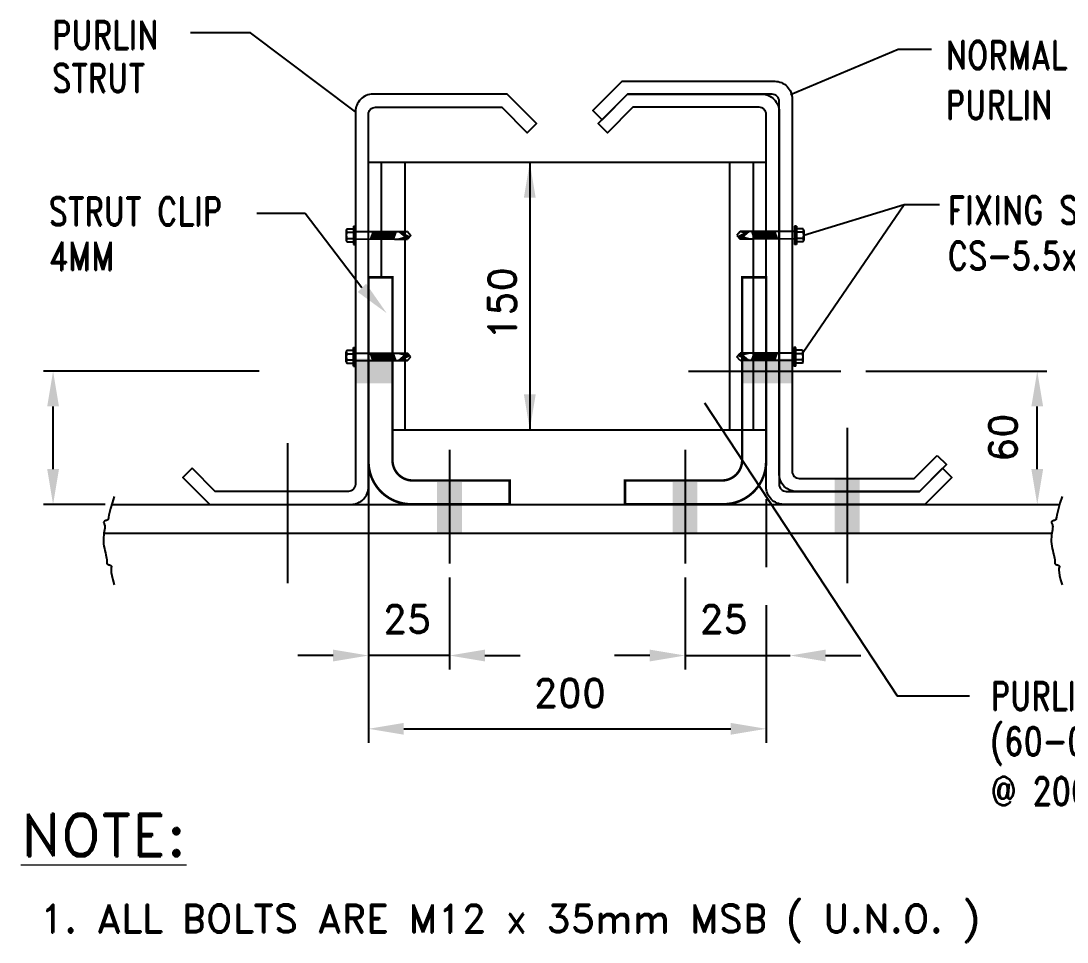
# Model space of a CAD drawing. Header units: inches. Extents: x 3340 to 8649, y 25316 to 28904.
# Drawn here: x 5247 to 5987, y 26857 to 27508 of the extents above; entities that cross this region are included whole.
import ezdxf
from ezdxf.enums import TextEntityAlignment as Align

# ---------------------------------------------------------------- set-up
doc = ezdxf.new("R2010")
doc.units = ezdxf.units.IN
doc.header["$MEASUREMENT"] = 0
doc.linetypes.add('HIDDEN', pattern=[0.375, 0.25, -0.125])
for name, color, linetype in [('DIM', 7, 'Continuous'), ('FRAMES', 2, 'Continuous'), ('MISCEL', 7, 'Continuous'), ('secondary', 7, 'Continuous')]:
    doc.layers.add(name, color=color, linetype=linetype)
doc.layers.add('TEXT', color=2, linetype='Continuous', lineweight=0)
doc.styles.add('ROMAND', font='ROMAND', dxfattribs={"height": 3})
doc.styles.get("Standard").update_dxf_attribs({"font": 'arial.ttf'})
doc.dimstyles.get("Standard").update_dxf_attribs({"dimtxt": 0.18, "dimasz": 0.18, "dimexe": 0.18, "dimexo": 0.0625, "dimgap": 0.09, "dimtad": 0, "dimtih": 1, "dimtoh": 1, "dimdec": 4, "dimzin": 0, "dimdsep": 46, "dimtxsty": 'Standard', "dimcen": 0.09, "dimadec": 0, "dimazin": 0, "dimtfac": 1, "dimtdec": 4, "dimtofl": 0, "dimtmove": 0, "dimatfit": 3, "dimfxl": 1, "dimtolj": 1, "dimtzin": 0, "dimarcsym": 0})

msp = doc.modelspace()

# ---------------------------------------------------------------- linework, layer by layer
at = {"linetype": 'Continuous'}
for p, q in [((5493.08, 27408.23), (5774.28, 27408.23)), ((5502.17, 27408.23), (5502.17, 27326.94)), ((5518.88, 27408.23), (5518.88, 27219.09)), ((5607.15, 27408.23), (5607.15, 27219.09)), ((5510.06, 27219.09), (5774.28, 27219.09))]:
    msp.add_line(p, q, dxfattribs=at)
at = {"linetype": 'HIDDEN'}
for p, q in [((5748.48, 27408.23), (5748.48, 27219.09)), ((5765.19, 27408.23), (5765.19, 27219.09))]:
    msp.add_line(p, q, dxfattribs=at)
at = {"color": 7}
for p, q in [((5415.68, 27260.57), (5263.29, 27260.57)), ((5844.72, 27260.57), (5972.76, 27260.57)), ((5270.07, 27191.32), (5270.07, 27235.57)), ((5965.98, 27191.32), (5965.98, 27235.57)), ((5306.96, 27166.32), (5263.29, 27166.32)), ((5929.09, 27166.32), (5972.76, 27166.32))]:
    msp.add_line(p, q, dxfattribs=at)
for points in [[(5265.9, 27235.57), (5274.24, 27235.57), (5270.07, 27260.57)], [(5970.15, 27235.57), (5961.81, 27235.57), (5965.98, 27260.57)], [(5265.9, 27191.32), (5274.24, 27191.32), (5270.07, 27166.32)], [(5970.15, 27191.32), (5961.81, 27191.32), (5965.98, 27166.32)]]:
    msp.add_solid(points, dxfattribs=at)
at = {"layer": 'DIM'}
for p, q in [((5448.29, 27371.97), (5414.23, 27371.97)), ((5488.48, 27319.43), (5448.29, 27371.97))]:
    msp.add_line(p, q, dxfattribs=at)
at = {"layer": 'DIM', "linetype": 'ByBlock'}
for p, q in [((5493.08, 27186.68), (5493.08, 27049.46)), ((5493.08, 27176.68), (5493.08, 26997.63)), ((5774.28, 27169.96), (5774.28, 27121.89)), ((5550.4, 27114.57), (5550.4, 27049.46)), ((5716.96, 27114.57), (5716.96, 27049.46)), ((5774.28, 27094.99), (5774.28, 26997.63)), ((5468.08, 27059.46), (5443.08, 27059.46)), ((5550.4, 27059.46), (5493.08, 27059.46)), ((5575.4, 27059.46), (5600.4, 27059.46)), ((5691.96, 27059.46), (5666.96, 27059.46)), ((5716.96, 27059.46), (5791.25, 27059.46)), ((5816.25, 27059.46), (5841.25, 27059.46)), ((5518.08, 27007.63), (5749.28, 27007.63))]:
    msp.add_line(p, q, dxfattribs=at)
for points in [[(5602.99, 27383.23), (5611.32, 27383.23), (5607.15, 27408.23)], [(5602.99, 27244.09), (5611.32, 27244.09), (5607.15, 27219.09)], [(5468.08, 27063.62), (5468.08, 27055.29), (5493.08, 27059.46)], [(5575.4, 27063.62), (5575.4, 27055.29), (5550.4, 27059.46)], [(5691.96, 27063.62), (5691.96, 27055.29), (5716.96, 27059.46)], [(5816.25, 27063.62), (5816.25, 27055.29), (5791.25, 27059.46)], [(5518.08, 27011.8), (5518.08, 27003.46), (5493.08, 27007.63)], [(5749.28, 27011.8), (5749.28, 27003.46), (5774.28, 27007.63)]]:
    msp.add_solid(points, dxfattribs=at)
at = {"layer": 'DIM'}
msp.add_solid([(5491.46, 27322.34), (5485.5, 27316.52), (5505.95, 27301.55)], dxfattribs=at)
at = {"layer": 'FRAMES'}
for points in [[(5313.34, 27171.95), (5311.75, 27167.13), (5310.64, 27163.41), (5309.92, 27160.64), (5309.5, 27158.66), (5309.28, 27157.33), (5309.18, 27156.5), (5309.11, 27156), (5308.97, 27155.69), (5308.71, 27155.45), (5308.33, 27155.23), (5307.88, 27155.04), (5307.39, 27154.85), (5306.91, 27154.68), (5306.47, 27154.5), (5306.1, 27154.31), (5305.86, 27154.11), (5305.76, 27153.87), (5305.79, 27153.6), (5305.9, 27153.28), (5306.07, 27152.89), (5306.26, 27152.42), (5306.44, 27151.85), (5306.57, 27151.18), (5306.62, 27150.38), (5306.57, 27149.46), (5306.44, 27148.41), (5306.25, 27147.25), (5306.04, 27145.99), (5305.84, 27144.63), (5305.68, 27143.19), (5305.6, 27141.68), (5305.62, 27140.1), (5305.76, 27138.48), (5306, 27136.84), (5306.32, 27135.2), (5306.68, 27133.61), (5307.06, 27132.08), (5307.41, 27130.66), (5307.71, 27129.37), (5307.94, 27128.24), (5308.06, 27127.29), (5308.1, 27126.51), (5308.09, 27125.88), (5308.06, 27125.37), (5308.04, 27124.98), (5308.07, 27124.67), (5308.16, 27124.42), (5308.36, 27124.21), (5308.69, 27124.02), (5309.11, 27123.85), (5309.58, 27123.68), (5310.07, 27123.5), (5310.53, 27123.31), (5310.92, 27123.11), (5311.21, 27122.87), (5311.36, 27122.59), (5311.33, 27122.25), (5311.22, 27121.76), (5311.09, 27121), (5311.03, 27119.86), (5311.14, 27118.24), (5311.51, 27116.02), (5312.21, 27113.09), (5313.34, 27109.35)], [(5983.6, 27171.95), (5982.02, 27167.13), (5980.91, 27163.41), (5980.19, 27160.64), (5979.76, 27158.66), (5979.54, 27157.33), (5979.44, 27156.5), (5979.37, 27156), (5979.24, 27155.69), (5978.97, 27155.45), (5978.6, 27155.23), (5978.14, 27155.04), (5977.66, 27154.85), (5977.17, 27154.68), (5976.73, 27154.5), (5976.37, 27154.31), (5976.12, 27154.11), (5976.02, 27153.87), (5976.05, 27153.6), (5976.16, 27153.28), (5976.33, 27152.89), (5976.52, 27152.42), (5976.7, 27151.85), (5976.83, 27151.18), (5976.89, 27150.38), (5976.83, 27149.46), (5976.7, 27148.41), (5976.51, 27147.25), (5976.3, 27145.99), (5976.1, 27144.63), (5975.95, 27143.19), (5975.86, 27141.68), (5975.88, 27140.1), (5976.02, 27138.48), (5976.27, 27136.84), (5976.59, 27135.2), (5976.95, 27133.61), (5977.32, 27132.08), (5977.67, 27130.66), (5977.98, 27129.37), (5978.2, 27128.24), (5978.32, 27127.29), (5978.36, 27126.51), (5978.35, 27125.88), (5978.32, 27125.37), (5978.3, 27124.98), (5978.33, 27124.67), (5978.43, 27124.42), (5978.63, 27124.21), (5978.95, 27124.02), (5979.37, 27123.85), (5979.84, 27123.68), (5980.33, 27123.5), (5980.79, 27123.31), (5981.19, 27123.11), (5981.48, 27122.87), (5981.62, 27122.59), (5981.6, 27122.25), (5981.48, 27121.76), (5981.35, 27121), (5981.29, 27119.86), (5981.41, 27118.24), (5981.77, 27116.02), (5982.47, 27113.09), (5983.6, 27109.35)], [(5311.56, 27166.32), (5981.83, 27166.32)], [(5306.19, 27145.9), (5976.19, 27145.9)]]:
    msp.add_lwpolyline(points, dxfattribs=at)
at = {"layer": 'MISCEL'}
for p, q in [((5477.37, 27360.11), (5477.37, 27353.15)), ((5477.79, 27358.84), (5482.42, 27358.84)), ((5477.83, 27361.23), (5482.42, 27361.23)), ((5482.42, 27363.13), (5482.42, 27350.13)), ((5482.42, 27363.13), (5483.88, 27363.13)), ((5483.88, 27363.13), (5483.88, 27350.13)), ((5483.88, 27359.22), (5512.4, 27359.2)), ((5496.39, 27359.21), (5494.41, 27353.99)), ((5496.36, 27358.84), (5494.65, 27354.35)), ((5496.67, 27359.21), (5494.68, 27353.99)), ((5496.63, 27358.84), (5494.92, 27354.35)), ((5496.95, 27359.21), (5494.96, 27353.99)), ((5496.91, 27358.84), (5495.2, 27354.35)), ((5497.23, 27359.21), (5495.24, 27353.99)), ((5497.19, 27358.84), (5495.48, 27354.35)), ((5497.51, 27359.21), (5495.52, 27353.99)), ((5497.47, 27358.84), (5495.76, 27354.35)), ((5497.79, 27359.21), (5495.8, 27353.99)), ((5497.75, 27358.84), (5496.04, 27354.35)), ((5498.07, 27359.21), (5496.08, 27353.99)), ((5498.03, 27358.84), (5496.32, 27354.35)), ((5498.34, 27359.21), (5496.36, 27353.99)), ((5498.31, 27358.84), (5496.6, 27354.35)), ((5498.62, 27359.21), (5496.63, 27353.99)), ((5498.58, 27358.84), (5496.87, 27354.35)), ((5498.9, 27359.21), (5496.91, 27353.99)), ((5498.86, 27358.84), (5497.15, 27354.35)), ((5499.18, 27359.21), (5497.19, 27353.99)), ((5499.14, 27358.84), (5497.43, 27354.35)), ((5499.46, 27359.21), (5497.47, 27353.99)), ((5499.42, 27358.84), (5497.71, 27354.35)), ((5499.74, 27359.21), (5497.75, 27353.99)), ((5499.7, 27358.84), (5497.99, 27354.35)), ((5500.02, 27359.21), (5498.03, 27353.99)), ((5500.25, 27359.21), (5498.26, 27353.99)), ((5499.97, 27358.84), (5498.26, 27354.35)), ((5500.21, 27358.84), (5498.5, 27354.35)), ((5500.53, 27359.21), (5498.54, 27353.99)), ((5500.49, 27358.84), (5498.78, 27354.35)), ((5500.81, 27359.21), (5498.82, 27353.99)), ((5500.77, 27358.84), (5499.06, 27354.35)), ((5501.09, 27359.21), (5499.1, 27353.99)), ((5501.05, 27358.84), (5499.34, 27354.35)), ((5501.36, 27359.21), (5499.38, 27353.99)), ((5501.32, 27358.84), (5499.62, 27354.35)), ((5501.64, 27359.21), (5499.65, 27353.99)), ((5501.6, 27358.84), (5499.89, 27354.35)), ((5501.92, 27359.21), (5499.93, 27353.99)), ((5501.88, 27358.84), (5500.17, 27354.35)), ((5502.2, 27359.21), (5500.21, 27353.99)), ((5502.16, 27358.84), (5500.45, 27354.35)), ((5502.48, 27359.21), (5500.49, 27353.99)), ((5502.44, 27358.84), (5500.73, 27354.35)), ((5502.76, 27359.21), (5500.77, 27353.99)), ((5502.73, 27358.84), (5501.02, 27354.35)), ((5503.05, 27359.21), (5501.06, 27353.99)), ((5503.01, 27358.84), (5501.3, 27354.35)), ((5503.33, 27359.21), (5501.34, 27353.99)), ((5503.29, 27358.84), (5501.58, 27354.35)), ((5503.61, 27359.21), (5501.62, 27353.99)), ((5503.57, 27358.84), (5501.86, 27354.35)), ((5503.88, 27359.21), (5501.9, 27353.99)), ((5503.85, 27358.84), (5502.14, 27354.35)), ((5504.16, 27359.21), (5502.17, 27353.99)), ((5504.12, 27358.84), (5502.41, 27354.35)), ((5504.44, 27359.21), (5502.45, 27353.99)), ((5504.4, 27358.84), (5502.69, 27354.35)), ((5504.72, 27359.21), (5502.73, 27353.99)), ((5504.68, 27358.84), (5502.97, 27354.35)), ((5505, 27359.21), (5503.01, 27353.99)), ((5504.96, 27358.84), (5503.25, 27354.35)), ((5505.28, 27359.21), (5503.29, 27353.99)), ((5505.24, 27358.84), (5503.53, 27354.35)), ((5505.56, 27359.21), (5503.57, 27353.99)), ((5505.52, 27358.84), (5503.81, 27354.35)), ((5505.83, 27359.21), (5503.85, 27353.99)), ((5505.79, 27358.84), (5504.09, 27354.35)), ((5506.11, 27359.21), (5504.12, 27353.99)), ((5506.07, 27358.84), (5504.36, 27354.35)), ((5506.39, 27359.21), (5504.4, 27353.99)), ((5506.35, 27358.84), (5504.64, 27354.35)), ((5506.67, 27359.21), (5504.68, 27353.99)), ((5506.63, 27358.84), (5504.92, 27354.35)), ((5506.95, 27359.21), (5504.96, 27353.99)), ((5506.91, 27358.84), (5505.2, 27354.35)), ((5507.23, 27359.21), (5505.24, 27353.99)), ((5507.19, 27358.84), (5505.48, 27354.35)), ((5507.51, 27359.21), (5505.52, 27353.99)), ((5507.47, 27358.84), (5505.76, 27354.35)), ((5507.78, 27359.21), (5505.8, 27353.99)), ((5507.74, 27358.84), (5506.04, 27354.35)), ((5508.06, 27359.21), (5506.07, 27353.99)), ((5508.02, 27358.84), (5506.31, 27354.35)), ((5508.34, 27359.21), (5506.35, 27353.99)), ((5508.3, 27358.84), (5506.59, 27354.35)), ((5508.62, 27359.21), (5506.63, 27353.99)), ((5508.58, 27358.84), (5506.87, 27354.35)), ((5508.9, 27359.21), (5506.91, 27353.99)), ((5508.86, 27358.84), (5507.15, 27354.35)), ((5509.18, 27359.21), (5507.19, 27353.99)), ((5509.14, 27358.84), (5507.43, 27354.35)), ((5509.46, 27359.21), (5507.47, 27353.99)), ((5509.42, 27358.84), (5507.71, 27354.35)), ((5509.73, 27359.21), (5507.75, 27353.99)), ((5509.69, 27358.84), (5507.99, 27354.35)), ((5510.01, 27359.21), (5508.02, 27353.99)), ((5509.97, 27358.84), (5508.26, 27354.35)), ((5510.29, 27359.21), (5508.3, 27353.99)), ((5510.25, 27358.84), (5508.54, 27354.35)), ((5510.57, 27359.21), (5508.58, 27353.99)), ((5510.53, 27358.84), (5508.82, 27354.35)), ((5510.85, 27359.21), (5508.86, 27353.99)), ((5510.81, 27358.84), (5509.1, 27354.35)), ((5511.13, 27359.21), (5509.14, 27353.99)), ((5511.09, 27358.84), (5509.38, 27354.35)), ((5511.41, 27359.21), (5509.42, 27353.99)), ((5511.37, 27358.84), (5509.66, 27354.35)), ((5511.68, 27359.21), (5509.7, 27353.99)), ((5511.64, 27358.84), (5509.94, 27354.35)), ((5511.96, 27359.21), (5509.97, 27353.99)), ((5511.92, 27358.84), (5510.21, 27354.35)), ((5512.24, 27359.21), (5510.25, 27353.99)), ((5512.2, 27358.84), (5510.49, 27354.35)), ((5512.52, 27359.21), (5510.53, 27353.99)), ((5512.4, 27359.2), (5520.65, 27359.2)), ((5514.64, 27359.2), (5522.06, 27355.62)), ((5514.64, 27359.2), (5520.65, 27354.04)), ((5514.64, 27359.2), (5521.37, 27354.94)), ((5515.86, 27358.16), (5515.83, 27358.15)), ((5520.65, 27359.2), (5516.51, 27358.3)), ((5522.93, 27356.59), (5520.6, 27353.99)), ((5520.65, 27359.2), (5522.93, 27356.59)), ((5755.93, 27359.2), (5753.65, 27356.59)), ((5753.65, 27356.59), (5755.98, 27353.99)), ((5761.94, 27359.2), (5754.52, 27355.62)), ((5761.94, 27359.2), (5755.21, 27354.94)), ((5761.94, 27359.2), (5755.93, 27354.04)), ((5764.18, 27359.2), (5755.93, 27359.2)), ((5755.93, 27359.2), (5760.07, 27358.3)), ((5760.72, 27358.16), (5760.75, 27358.15)), ((5764.06, 27359.21), (5766.05, 27353.99)), ((5794.36, 27359.22), (5764.18, 27359.2)), ((5764.34, 27359.21), (5766.33, 27353.99)), ((5764.38, 27358.84), (5766.09, 27354.35)), ((5764.62, 27359.21), (5766.61, 27353.99)), ((5764.66, 27358.84), (5766.37, 27354.35)), ((5764.9, 27359.21), (5766.88, 27353.99)), ((5764.94, 27358.84), (5766.64, 27354.35)), ((5765.17, 27359.21), (5767.16, 27353.99)), ((5765.21, 27358.84), (5766.92, 27354.35)), ((5765.45, 27359.21), (5767.44, 27353.99)), ((5765.49, 27358.84), (5767.2, 27354.35)), ((5765.73, 27359.21), (5767.72, 27353.99)), ((5765.77, 27358.84), (5767.48, 27354.35)), ((5766.01, 27359.21), (5768, 27353.99)), ((5766.05, 27358.84), (5767.76, 27354.35)), ((5766.29, 27359.21), (5768.28, 27353.99)), ((5766.33, 27358.84), (5768.04, 27354.35)), ((5766.57, 27359.21), (5768.56, 27353.99)), ((5766.61, 27358.84), (5768.32, 27354.35)), ((5766.85, 27359.21), (5768.83, 27353.99)), ((5766.89, 27358.84), (5768.59, 27354.35)), ((5767.12, 27359.21), (5769.11, 27353.99)), ((5767.16, 27358.84), (5768.87, 27354.35)), ((5767.4, 27359.21), (5769.39, 27353.99)), ((5767.44, 27358.84), (5769.15, 27354.35)), ((5767.68, 27359.21), (5769.67, 27353.99)), ((5767.72, 27358.84), (5769.43, 27354.35)), ((5767.96, 27359.21), (5769.95, 27353.99)), ((5768, 27358.84), (5769.71, 27354.35)), ((5768.24, 27359.21), (5770.23, 27353.99)), ((5768.28, 27358.84), (5769.99, 27354.35)), ((5768.52, 27359.21), (5770.51, 27353.99)), ((5768.56, 27358.84), (5770.27, 27354.35)), ((5768.8, 27359.21), (5770.78, 27353.99)), ((5768.84, 27358.84), (5770.54, 27354.35)), ((5769.07, 27359.21), (5771.06, 27353.99)), ((5769.11, 27358.84), (5770.82, 27354.35)), ((5769.35, 27359.21), (5771.34, 27353.99)), ((5769.39, 27358.84), (5771.1, 27354.35)), ((5769.63, 27359.21), (5771.62, 27353.99)), ((5769.67, 27358.84), (5771.38, 27354.35)), ((5769.91, 27359.21), (5771.9, 27353.99)), ((5769.95, 27358.84), (5771.66, 27354.35)), ((5770.19, 27359.21), (5772.18, 27353.99)), ((5770.23, 27358.84), (5771.94, 27354.35)), ((5770.47, 27359.21), (5772.46, 27353.99)), ((5770.51, 27358.84), (5772.22, 27354.35)), ((5770.75, 27359.21), (5772.73, 27353.99)), ((5770.79, 27358.84), (5772.49, 27354.35)), ((5771.02, 27359.21), (5773.01, 27353.99)), ((5771.06, 27358.84), (5772.77, 27354.35)), ((5771.3, 27359.21), (5773.29, 27353.99)), ((5771.34, 27358.84), (5773.05, 27354.35)), ((5771.58, 27359.21), (5773.57, 27353.99)), ((5771.62, 27358.84), (5773.33, 27354.35)), ((5771.86, 27359.21), (5773.85, 27353.99)), ((5771.9, 27358.84), (5773.61, 27354.35)), ((5772.14, 27359.21), (5774.13, 27353.99)), ((5772.18, 27358.84), (5773.89, 27354.35)), ((5772.42, 27359.21), (5774.41, 27353.99)), ((5772.46, 27358.84), (5774.17, 27354.35)), ((5772.7, 27359.21), (5774.68, 27353.99)), ((5772.74, 27358.84), (5774.44, 27354.35)), ((5772.97, 27359.21), (5774.96, 27353.99)), ((5773.01, 27358.84), (5774.72, 27354.35)), ((5773.25, 27359.21), (5775.24, 27353.99)), ((5773.29, 27358.84), (5775, 27354.35)), ((5773.53, 27359.21), (5775.52, 27353.99)), ((5773.57, 27358.84), (5775.28, 27354.35)), ((5773.82, 27359.21), (5775.81, 27353.99)), ((5773.85, 27358.84), (5775.56, 27354.35)), ((5774.1, 27359.21), (5776.09, 27353.99)), ((5774.14, 27358.84), (5775.85, 27354.35)), ((5774.38, 27359.21), (5776.37, 27353.99)), ((5774.42, 27358.84), (5776.13, 27354.35)), ((5774.66, 27359.21), (5776.65, 27353.99)), ((5774.7, 27358.84), (5776.41, 27354.35)), ((5774.94, 27359.21), (5776.93, 27353.99)), ((5774.98, 27358.84), (5776.69, 27354.35)), ((5775.22, 27359.21), (5777.2, 27353.99)), ((5775.26, 27358.84), (5776.96, 27354.35)), ((5775.49, 27359.21), (5777.48, 27353.99)), ((5775.53, 27358.84), (5777.24, 27354.35)), ((5775.77, 27359.21), (5777.76, 27353.99)), ((5775.81, 27358.84), (5777.52, 27354.35)), ((5776.05, 27359.21), (5778.04, 27353.99)), ((5776.09, 27358.84), (5777.8, 27354.35)), ((5776.33, 27359.21), (5778.32, 27353.99)), ((5776.37, 27358.84), (5778.08, 27354.35)), ((5776.56, 27359.21), (5778.55, 27353.99)), ((5776.61, 27358.84), (5778.32, 27354.35)), ((5776.84, 27359.21), (5778.83, 27353.99)), ((5776.88, 27358.84), (5778.59, 27354.35)), ((5777.12, 27359.21), (5779.11, 27353.99)), ((5777.16, 27358.84), (5778.87, 27354.35)), ((5777.4, 27359.21), (5779.39, 27353.99)), ((5777.44, 27358.84), (5779.15, 27354.35)), ((5777.68, 27359.21), (5779.67, 27353.99)), ((5777.72, 27358.84), (5779.43, 27354.35)), ((5777.96, 27359.21), (5779.95, 27353.99)), ((5778, 27358.84), (5779.71, 27354.35)), ((5778.24, 27359.21), (5780.22, 27353.99)), ((5778.27, 27358.84), (5779.98, 27354.35)), ((5778.51, 27359.21), (5780.5, 27353.99)), ((5778.55, 27358.84), (5780.26, 27354.35)), ((5778.79, 27359.21), (5780.78, 27353.99)), ((5778.83, 27358.84), (5780.54, 27354.35)), ((5779.07, 27359.21), (5781.06, 27353.99)), ((5779.11, 27358.84), (5780.82, 27354.35)), ((5779.35, 27359.21), (5781.34, 27353.99)), ((5779.39, 27358.84), (5781.1, 27354.35)), ((5779.63, 27359.21), (5781.62, 27353.99)), ((5779.67, 27358.84), (5781.38, 27354.35)), ((5779.91, 27359.21), (5781.9, 27353.99)), ((5779.95, 27358.84), (5781.66, 27354.35)), ((5780.19, 27359.21), (5782.17, 27353.99)), ((5780.22, 27358.84), (5781.93, 27354.35)), ((5794.36, 27363.13), (5794.36, 27350.13)), ((5795.82, 27363.13), (5794.36, 27363.13)), ((5795.82, 27363.13), (5795.82, 27350.13)), ((5800.41, 27361.23), (5795.82, 27361.23)), ((5800.44, 27358.84), (5795.82, 27358.84)), ((5800.86, 27360.11), (5800.86, 27353.15)), ((5477.79, 27354.42), (5482.42, 27354.42)), ((5477.83, 27352.03), (5482.42, 27352.03)), ((5482.42, 27350.13), (5483.88, 27350.13)), ((5483.88, 27354.01), (5511.5, 27353.99)), ((5511.5, 27353.99), (5520.6, 27353.99)), ((5513.74, 27353.99), (5519.3, 27355.2)), ((5517.97, 27353.99), (5518.8, 27353.99)), ((5765.08, 27353.99), (5755.98, 27353.99)), ((5762.84, 27353.99), (5757.28, 27355.2)), ((5758.61, 27353.99), (5757.78, 27353.99)), ((5794.36, 27354.01), (5765.08, 27353.99)), ((5795.82, 27350.13), (5794.36, 27350.13)), ((5800.44, 27354.42), (5795.82, 27354.42)), ((5800.41, 27352.03), (5795.82, 27352.03)), ((5477.83, 27275.28), (5482.42, 27275.28)), ((5482.42, 27264.18), (5482.42, 27277.19)), ((5482.42, 27277.19), (5483.88, 27277.19)), ((5483.88, 27264.18), (5483.88, 27277.19)), ((5793.88, 27264.18), (5793.88, 27277.19)), ((5795.34, 27277.19), (5793.88, 27277.19)), ((5795.34, 27264.18), (5795.34, 27277.19)), ((5799.93, 27275.28), (5795.34, 27275.28)), ((5477.37, 27267.21), (5477.37, 27274.16)), ((5477.79, 27272.89), (5482.42, 27272.89)), ((5477.79, 27268.48), (5482.42, 27268.48)), ((5483.88, 27273.31), (5511.5, 27273.33)), ((5483.88, 27268.09), (5512.4, 27268.11)), ((5496.39, 27268.1), (5494.41, 27273.33)), ((5496.36, 27268.48), (5494.65, 27272.97)), ((5496.67, 27268.1), (5494.68, 27273.33)), ((5496.63, 27268.48), (5494.92, 27272.97)), ((5496.95, 27268.1), (5494.96, 27273.33)), ((5496.91, 27268.48), (5495.2, 27272.97)), ((5497.23, 27268.1), (5495.24, 27273.33)), ((5497.19, 27268.48), (5495.48, 27272.97)), ((5497.51, 27268.1), (5495.52, 27273.33)), ((5497.47, 27268.48), (5495.76, 27272.97)), ((5497.79, 27268.1), (5495.8, 27273.33)), ((5497.75, 27268.48), (5496.04, 27272.97)), ((5498.07, 27268.1), (5496.08, 27273.33)), ((5498.03, 27268.48), (5496.32, 27272.97)), ((5498.34, 27268.1), (5496.36, 27273.33)), ((5498.31, 27268.48), (5496.6, 27272.97)), ((5498.62, 27268.1), (5496.63, 27273.33)), ((5498.58, 27268.48), (5496.87, 27272.97)), ((5498.9, 27268.1), (5496.91, 27273.33)), ((5498.86, 27268.48), (5497.15, 27272.97)), ((5499.18, 27268.1), (5497.19, 27273.33)), ((5499.14, 27268.48), (5497.43, 27272.97)), ((5499.46, 27268.1), (5497.47, 27273.33)), ((5499.42, 27268.48), (5497.71, 27272.97)), ((5499.74, 27268.1), (5497.75, 27273.33)), ((5499.7, 27268.48), (5497.99, 27272.97)), ((5500.02, 27268.1), (5498.03, 27273.33)), ((5500.25, 27268.1), (5498.26, 27273.33)), ((5499.97, 27268.48), (5498.26, 27272.97)), ((5500.21, 27268.48), (5498.5, 27272.97)), ((5500.53, 27268.1), (5498.54, 27273.33)), ((5500.49, 27268.48), (5498.78, 27272.97)), ((5500.81, 27268.1), (5498.82, 27273.33)), ((5500.77, 27268.48), (5499.06, 27272.97)), ((5501.09, 27268.1), (5499.1, 27273.33)), ((5501.05, 27268.48), (5499.34, 27272.97)), ((5501.36, 27268.1), (5499.38, 27273.33)), ((5501.32, 27268.48), (5499.62, 27272.97)), ((5501.64, 27268.1), (5499.65, 27273.33)), ((5501.6, 27268.48), (5499.89, 27272.97)), ((5501.92, 27268.1), (5499.93, 27273.33)), ((5501.88, 27268.48), (5500.17, 27272.97)), ((5502.2, 27268.1), (5500.21, 27273.33)), ((5502.16, 27268.48), (5500.45, 27272.97)), ((5502.48, 27268.1), (5500.49, 27273.33)), ((5502.44, 27268.48), (5500.73, 27272.97)), ((5502.76, 27268.1), (5500.77, 27273.33)), ((5502.73, 27268.48), (5501.02, 27272.97)), ((5503.05, 27268.1), (5501.06, 27273.33)), ((5503.01, 27268.48), (5501.3, 27272.97)), ((5503.33, 27268.1), (5501.34, 27273.33)), ((5503.29, 27268.48), (5501.58, 27272.97)), ((5503.61, 27268.1), (5501.62, 27273.33)), ((5503.57, 27268.48), (5501.86, 27272.97)), ((5503.88, 27268.1), (5501.9, 27273.33)), ((5503.85, 27268.48), (5502.14, 27272.97)), ((5504.16, 27268.1), (5502.17, 27273.33)), ((5504.12, 27268.48), (5502.41, 27272.97)), ((5504.44, 27268.1), (5502.45, 27273.33)), ((5504.4, 27268.48), (5502.69, 27272.97)), ((5504.72, 27268.1), (5502.73, 27273.33)), ((5504.68, 27268.48), (5502.97, 27272.97)), ((5505, 27268.1), (5503.01, 27273.33)), ((5504.96, 27268.48), (5503.25, 27272.97)), ((5505.28, 27268.1), (5503.29, 27273.33)), ((5505.24, 27268.48), (5503.53, 27272.97)), ((5505.56, 27268.1), (5503.57, 27273.33)), ((5505.52, 27268.48), (5503.81, 27272.97)), ((5505.83, 27268.1), (5503.85, 27273.33)), ((5505.79, 27268.48), (5504.09, 27272.97)), ((5506.11, 27268.1), (5504.12, 27273.33)), ((5506.07, 27268.48), (5504.36, 27272.97)), ((5506.39, 27268.1), (5504.4, 27273.33)), ((5506.35, 27268.48), (5504.64, 27272.97)), ((5506.67, 27268.1), (5504.68, 27273.33)), ((5506.63, 27268.48), (5504.92, 27272.97)), ((5506.95, 27268.1), (5504.96, 27273.33)), ((5506.91, 27268.48), (5505.2, 27272.97)), ((5507.23, 27268.1), (5505.24, 27273.33)), ((5507.19, 27268.48), (5505.48, 27272.97)), ((5507.51, 27268.1), (5505.52, 27273.33)), ((5507.47, 27268.48), (5505.76, 27272.97)), ((5507.78, 27268.1), (5505.8, 27273.33)), ((5507.74, 27268.48), (5506.04, 27272.97)), ((5508.06, 27268.1), (5506.07, 27273.33)), ((5508.02, 27268.48), (5506.31, 27272.97)), ((5508.34, 27268.1), (5506.35, 27273.33)), ((5508.3, 27268.48), (5506.59, 27272.97)), ((5508.62, 27268.1), (5506.63, 27273.33)), ((5508.58, 27268.48), (5506.87, 27272.97)), ((5508.9, 27268.1), (5506.91, 27273.33)), ((5508.86, 27268.48), (5507.15, 27272.97)), ((5509.18, 27268.1), (5507.19, 27273.33)), ((5509.14, 27268.48), (5507.43, 27272.97)), ((5509.46, 27268.1), (5507.47, 27273.33)), ((5509.42, 27268.48), (5507.71, 27272.97)), ((5509.73, 27268.1), (5507.75, 27273.33)), ((5509.69, 27268.48), (5507.99, 27272.97)), ((5510.01, 27268.1), (5508.02, 27273.33)), ((5509.97, 27268.48), (5508.26, 27272.97)), ((5510.29, 27268.1), (5508.3, 27273.33)), ((5510.25, 27268.48), (5508.54, 27272.97)), ((5510.57, 27268.1), (5508.58, 27273.33)), ((5510.53, 27268.48), (5508.82, 27272.97)), ((5510.85, 27268.1), (5508.86, 27273.33)), ((5510.81, 27268.48), (5509.1, 27272.97)), ((5511.13, 27268.1), (5509.14, 27273.33)), ((5511.09, 27268.48), (5509.38, 27272.97)), ((5511.41, 27268.1), (5509.42, 27273.33)), ((5511.37, 27268.48), (5509.66, 27272.97)), ((5511.68, 27268.1), (5509.7, 27273.33)), ((5511.64, 27268.48), (5509.94, 27272.97)), ((5511.96, 27268.1), (5509.97, 27273.33)), ((5511.92, 27268.48), (5510.21, 27272.97)), ((5512.24, 27268.1), (5510.25, 27273.33)), ((5512.2, 27268.48), (5510.49, 27272.97)), ((5512.52, 27268.1), (5510.53, 27273.33)), ((5511.5, 27273.33), (5520.6, 27273.33)), ((5512.4, 27268.11), (5520.65, 27268.11)), ((5513.74, 27273.33), (5519.3, 27272.11)), ((5514.64, 27268.11), (5520.65, 27273.27)), ((5514.64, 27268.11), (5521.37, 27272.37)), ((5514.64, 27268.11), (5522.06, 27271.7)), ((5515.86, 27269.16), (5515.83, 27269.17)), ((5520.65, 27268.11), (5516.51, 27269.02)), ((5517.97, 27273.33), (5518.8, 27273.33)), ((5522.93, 27270.73), (5520.6, 27273.33)), ((5520.65, 27268.11), (5522.93, 27270.73)), ((5753.65, 27270.73), (5755.98, 27273.33)), ((5755.93, 27268.11), (5753.65, 27270.73)), ((5761.94, 27268.11), (5754.52, 27271.7)), ((5761.94, 27268.11), (5755.21, 27272.37)), ((5761.94, 27268.11), (5755.93, 27273.27)), ((5755.93, 27268.11), (5760.07, 27269.02)), ((5764.18, 27268.11), (5755.93, 27268.11)), ((5765.08, 27273.33), (5755.98, 27273.33)), ((5762.84, 27273.33), (5757.28, 27272.11)), ((5758.61, 27273.33), (5757.78, 27273.33)), ((5760.72, 27269.16), (5760.75, 27269.17)), ((5764.06, 27268.1), (5766.05, 27273.33)), ((5793.88, 27268.09), (5764.18, 27268.11)), ((5764.34, 27268.1), (5766.33, 27273.33)), ((5764.38, 27268.48), (5766.09, 27272.97)), ((5764.62, 27268.1), (5766.61, 27273.33)), ((5764.66, 27268.48), (5766.37, 27272.97)), ((5764.9, 27268.1), (5766.88, 27273.33)), ((5764.94, 27268.48), (5766.64, 27272.97)), ((5793.88, 27273.31), (5765.08, 27273.33)), ((5765.17, 27268.1), (5767.16, 27273.33)), ((5765.21, 27268.48), (5766.92, 27272.97)), ((5765.45, 27268.1), (5767.44, 27273.33)), ((5765.49, 27268.48), (5767.2, 27272.97)), ((5765.73, 27268.1), (5767.72, 27273.33)), ((5765.77, 27268.48), (5767.48, 27272.97)), ((5766.01, 27268.1), (5768, 27273.33)), ((5766.05, 27268.48), (5767.76, 27272.97)), ((5766.29, 27268.1), (5768.28, 27273.33)), ((5766.33, 27268.48), (5768.04, 27272.97)), ((5766.57, 27268.1), (5768.56, 27273.33)), ((5766.61, 27268.48), (5768.32, 27272.97)), ((5766.85, 27268.1), (5768.83, 27273.33)), ((5766.89, 27268.48), (5768.59, 27272.97)), ((5767.12, 27268.1), (5769.11, 27273.33)), ((5767.16, 27268.48), (5768.87, 27272.97)), ((5767.4, 27268.1), (5769.39, 27273.33)), ((5767.44, 27268.48), (5769.15, 27272.97)), ((5767.68, 27268.1), (5769.67, 27273.33)), ((5767.72, 27268.48), (5769.43, 27272.97)), ((5767.96, 27268.1), (5769.95, 27273.33)), ((5768, 27268.48), (5769.71, 27272.97)), ((5768.24, 27268.1), (5770.23, 27273.33)), ((5768.28, 27268.48), (5769.99, 27272.97)), ((5768.52, 27268.1), (5770.51, 27273.33)), ((5768.56, 27268.48), (5770.27, 27272.97)), ((5768.8, 27268.1), (5770.78, 27273.33)), ((5768.84, 27268.48), (5770.54, 27272.97)), ((5769.07, 27268.1), (5771.06, 27273.33)), ((5769.11, 27268.48), (5770.82, 27272.97)), ((5769.35, 27268.1), (5771.34, 27273.33)), ((5769.39, 27268.48), (5771.1, 27272.97)), ((5769.63, 27268.1), (5771.62, 27273.33)), ((5769.67, 27268.48), (5771.38, 27272.97)), ((5769.91, 27268.1), (5771.9, 27273.33)), ((5769.95, 27268.48), (5771.66, 27272.97)), ((5770.19, 27268.1), (5772.18, 27273.33)), ((5770.23, 27268.48), (5771.94, 27272.97)), ((5770.47, 27268.1), (5772.46, 27273.33)), ((5770.51, 27268.48), (5772.22, 27272.97)), ((5770.75, 27268.1), (5772.73, 27273.33)), ((5770.79, 27268.48), (5772.49, 27272.97)), ((5771.02, 27268.1), (5773.01, 27273.33)), ((5771.06, 27268.48), (5772.77, 27272.97)), ((5771.3, 27268.1), (5773.29, 27273.33)), ((5771.34, 27268.48), (5773.05, 27272.97)), ((5771.58, 27268.1), (5773.57, 27273.33)), ((5771.62, 27268.48), (5773.33, 27272.97)), ((5771.86, 27268.1), (5773.85, 27273.33)), ((5771.9, 27268.48), (5773.61, 27272.97)), ((5772.14, 27268.1), (5774.13, 27273.33)), ((5772.18, 27268.48), (5773.89, 27272.97)), ((5772.42, 27268.1), (5774.41, 27273.33)), ((5772.46, 27268.48), (5774.17, 27272.97)), ((5772.7, 27268.1), (5774.68, 27273.33)), ((5772.74, 27268.48), (5774.44, 27272.97)), ((5772.97, 27268.1), (5774.96, 27273.33)), ((5773.01, 27268.48), (5774.72, 27272.97)), ((5773.25, 27268.1), (5775.24, 27273.33)), ((5773.29, 27268.48), (5775, 27272.97)), ((5773.53, 27268.1), (5775.52, 27273.33)), ((5773.57, 27268.48), (5775.28, 27272.97)), ((5773.82, 27268.1), (5775.81, 27273.33)), ((5773.85, 27268.48), (5775.56, 27272.97)), ((5774.1, 27268.1), (5776.09, 27273.33)), ((5774.14, 27268.48), (5775.85, 27272.97)), ((5774.38, 27268.1), (5776.37, 27273.33)), ((5774.42, 27268.48), (5776.13, 27272.97)), ((5774.66, 27268.1), (5776.65, 27273.33)), ((5774.7, 27268.48), (5776.41, 27272.97)), ((5774.94, 27268.1), (5776.93, 27273.33)), ((5774.98, 27268.48), (5776.69, 27272.97)), ((5775.22, 27268.1), (5777.2, 27273.33)), ((5775.26, 27268.48), (5776.96, 27272.97)), ((5775.49, 27268.1), (5777.48, 27273.33)), ((5775.53, 27268.48), (5777.24, 27272.97)), ((5775.77, 27268.1), (5777.76, 27273.33)), ((5775.81, 27268.48), (5777.52, 27272.97)), ((5776.05, 27268.1), (5778.04, 27273.33)), ((5776.09, 27268.48), (5777.8, 27272.97)), ((5776.33, 27268.1), (5778.32, 27273.33)), ((5776.37, 27268.48), (5778.08, 27272.97)), ((5776.56, 27268.1), (5778.55, 27273.33)), ((5776.61, 27268.48), (5778.32, 27272.97)), ((5776.84, 27268.1), (5778.83, 27273.33)), ((5776.88, 27268.48), (5778.59, 27272.97)), ((5777.12, 27268.1), (5779.11, 27273.33)), ((5777.16, 27268.48), (5778.87, 27272.97)), ((5777.4, 27268.1), (5779.39, 27273.33)), ((5777.44, 27268.48), (5779.15, 27272.97)), ((5777.68, 27268.1), (5779.67, 27273.33)), ((5777.72, 27268.48), (5779.43, 27272.97)), ((5777.96, 27268.1), (5779.95, 27273.33)), ((5778, 27268.48), (5779.71, 27272.97)), ((5778.24, 27268.1), (5780.22, 27273.33)), ((5778.27, 27268.48), (5779.98, 27272.97)), ((5778.51, 27268.1), (5780.5, 27273.33)), ((5778.55, 27268.48), (5780.26, 27272.97)), ((5778.79, 27268.1), (5780.78, 27273.33)), ((5778.83, 27268.48), (5780.54, 27272.97)), ((5779.07, 27268.1), (5781.06, 27273.33)), ((5779.11, 27268.48), (5780.82, 27272.97)), ((5779.35, 27268.1), (5781.34, 27273.33)), ((5779.39, 27268.48), (5781.1, 27272.97)), ((5779.63, 27268.1), (5781.62, 27273.33)), ((5779.67, 27268.48), (5781.38, 27272.97)), ((5779.91, 27268.1), (5781.9, 27273.33)), ((5779.95, 27268.48), (5781.66, 27272.97)), ((5780.19, 27268.1), (5782.17, 27273.33)), ((5780.22, 27268.48), (5781.93, 27272.97)), ((5799.97, 27272.89), (5795.34, 27272.89)), ((5799.97, 27268.48), (5795.34, 27268.48)), ((5800.39, 27267.21), (5800.39, 27274.16)), ((5477.83, 27266.09), (5482.42, 27266.09)), ((5482.42, 27264.18), (5483.88, 27264.18)), ((5719.43, 27260.57), (5827.08, 27260.57)), ((5795.34, 27264.18), (5793.88, 27264.18)), ((5799.93, 27266.09), (5795.34, 27266.09)), ((5831.59, 27220.42), (5831.59, 27110.66)), ((5435.77, 27209.53), (5435.77, 27110.56)), ((5550.4, 27205), (5550.4, 27124.57)), ((5716.96, 27205), (5716.96, 27124.57))]:
    msp.add_line(p, q, dxfattribs=at)
for points in [[(5483.88, 27359.22), (5483.88, 27354.01)], [(5794.36, 27359.22), (5794.36, 27354.01)], [(5483.88, 27268.09), (5483.88, 27273.31)], [(5793.88, 27268.09), (5793.88, 27273.31)]]:
    msp.add_lwpolyline(points, dxfattribs=at)
at = {"layer": 'MISCEL', "linetype": 'Continuous', "const_width": 1.76}
for points in [[(5493.08, 27326.94), (5510.06, 27326.94), (5510.06, 27197.51, 0.414214), (5524.35, 27183.22), (5592.91, 27183.22), (5592.91, 27166.44), (5523.33, 27166.44, -0.414214), (5493.08, 27196.68)], [(5774.28, 27326.94), (5757.3, 27326.94), (5757.3, 27197.51, -0.414214), (5743.02, 27183.22), (5674.45, 27183.22), (5674.45, 27166.44), (5744.03, 27166.44, 0.414214), (5774.28, 27196.68)]]:
    msp.add_lwpolyline(points, format="xyb", close=True, dxfattribs=at)
at = {"layer": 'MISCEL'}
for centre, radius, start, end in [((5479.22, 27360.02), 1.85, 137.03173, 219.62879), ((5483.58, 27356.63), 6.19, 159.10215, 200.89785), ((5799.01, 27360.02), 1.85, 320.37121, 42.96827), ((5794.66, 27356.63), 6.19, 339.10215, 20.89785), ((5479.22, 27353.25), 1.85, 140.37121, 222.96827), ((5799.01, 27353.25), 1.85, 317.03173, 39.62879), ((5479.22, 27274.07), 1.85, 137.03173, 219.62879), ((5798.54, 27274.07), 1.85, 320.37121, 42.96827), ((5479.22, 27267.3), 1.85, 140.37121, 222.96827), ((5483.58, 27270.68), 6.19, 159.10215, 200.89785), ((5798.54, 27267.3), 1.85, 317.03173, 39.62879), ((5794.19, 27270.68), 6.19, 339.10215, 20.89785)]:
    msp.add_arc(centre, radius, start, end, dxfattribs=at)
for points in [[(5510.58, 27269.33), (5510.58, 27251.82), (5483.87, 27269.33), (5483.87, 27251.82)], [(5756.79, 27269.33), (5756.78, 27251.82), (5792.7, 27269.33), (5792.7, 27251.82)], [(5559.15, 27182.1), (5541.65, 27182.1), (5559.15, 27145.9), (5541.65, 27145.9)], [(5708.21, 27182.1), (5725.72, 27182.1), (5708.21, 27145.9), (5725.72, 27145.9)], [(5840.34, 27184.94), (5822.84, 27184.94), (5840.34, 27145.99), (5822.84, 27145.99)]]:
    msp.add_solid(points, dxfattribs=at)
at = {"layer": 'secondary', "color": 6}
for points in [[(5895.2, 27201.02), (5901.71, 27194.51), (5882.71, 27175.47), (5795.86, 27175.47, -0.414201), (5783.5, 27187.84), (5783.5, 27317.65), (5783.5, 27451.37, 0.414214), (5778.57, 27456.3), (5676.23, 27456.3), (5658.27, 27438.3), (5651.76, 27444.81), (5672.41, 27465.51), (5780.34, 27465.51, -0.414214), (5792.7, 27453.15), (5792.7, 27189.61, 0.414214), (5797.63, 27184.68), (5878.89, 27184.68)], [(5899.02, 27191.88), (5905.53, 27185.37), (5886.53, 27166.33), (5786.65, 27166.33, -0.414214), (5774.28, 27178.7), (5774.28, 27308.51), (5774.28, 27442.23, 0.414214), (5769.35, 27447.16), (5680.05, 27447.16), (5662.09, 27429.15), (5655.58, 27435.66), (5676.23, 27456.37), (5771.12, 27456.37, -0.414214), (5783.48, 27444), (5783.48, 27180.47, 0.414214), (5788.41, 27175.54), (5882.71, 27175.54)]]:
    msp.add_lwpolyline(points, format="xyb", close=True, dxfattribs=at)
at = {"layer": 'secondary'}
msp.add_lwpolyline([(5368.34, 27191.88), (5361.83, 27185.37), (5380.83, 27166.33), (5480.72, 27166.33, 0.414214), (5493.08, 27178.7), (5493.08, 27308.51), (5493.08, 27442.23, -0.414214), (5498.01, 27447.16), (5587.31, 27447.16), (5605.27, 27429.15), (5611.78, 27435.66), (5591.13, 27456.37), (5496.24, 27456.37, 0.414214), (5483.88, 27444), (5483.88, 27180.47, -0.414214), (5478.95, 27175.54), (5384.65, 27175.54)], format="xyb", close=True, dxfattribs=at)

# ---------------------------------------------------------------- texts
at = {"layer": 'TEXT', "style": 'ROMAND', "width": 0.8}
for s, p in [('PURLIN', (5269.2, 27488.21)), ('NORMAL', (5901.28, 27474.07)), ('STRUT', (5269.2, 27457.83)), ('PURLIN', (5901.28, 27438.81)), ('STRUT CLIP', (5266.79, 27363.49)), ('FIXING SCREW', (5902.56, 27364.4)), ('4MM', (5266.79, 27332.06)), ('CS-5.5x25 ', (5902.56, 27332.15)), ('PURLIN SPACER ', (5932.94, 27020.85)), ('(60-0340)', (5932.94, 26988.81)), ('@ 2000mm (MAX) SPACING', (5932.94, 26953.56))]:
    msp.add_text(s, height=20, dxfattribs=at).set_placement(p)
at = {"layer": 'TEXT', "linetype": 'ByBlock', "style": 'ROMAND'}
msp.add_text('150', height=20, rotation=90, dxfattribs=at).set_placement((5587.6, 27308.39), align=Align.MIDDLE_CENTER)
for s, p in [('25', (5520.3, 27085.2)), ('25', (5744.18, 27085.2)), ('200', (5635.47, 27033))]:
    msp.add_text(s, height=20, dxfattribs=at).set_placement(p, align=Align.MIDDLE_CENTER)
at = {"layer": 'TEXT', "style": 'ROMAND'}
for s, height, p in [('%%UNOTE:', 30.001, (5247.32, 26917.46)), ('1. ALL BOLTS ARE M12 x 35mm MSB ( U.N.O. )', 20, (5260.74, 26863.49))]:
    msp.add_text(s, height=height, dxfattribs=at).set_placement(p)
at = {"layer": 'TEXT', "linetype": 'ByBlock', "insert": (5941.73, 27213.45), "char_height": 20, "attachment_point": 5, "rotation": 90, "style": 'ROMAND'}
msp.add_mtext('\\A1;60', dxfattribs=at)

# ---------------------------------------------------------------- leaders
at = {"color": 7}
for points in [[(5483.88, 27444), (5409.77, 27499.72), (5367.2, 27499.72)], [(5791.43, 27456.24), (5867.6, 27488.25), (5891.26, 27488.25)], [(5800.39, 27273.97), (5871.87, 27378.29), (5896.77, 27378.29)], [(5800.86, 27356.63), (5871.87, 27378.29)], [(5730.61, 27238.13), (5866.85, 27030.85), (5918.18, 27030.85)]]:
    msp.add_leader(points, dimstyle='Standard', override={"dimtxt": 3, "dimasz": 2.5, "dimexe": 1, "dimexo": 1, "dimgap": 1, "dimtad": 0, "dimtih": 0, "dimtoh": 0, "dimtxsty": 'ROMAND', "dimclrd": 7, "dimclre": 7, "dimclrt": 7, "dimtix": 1, "dimtofl": 1, "dimatfit": 2}, dxfattribs=at)

doc.saveas('drawing.dxf')
